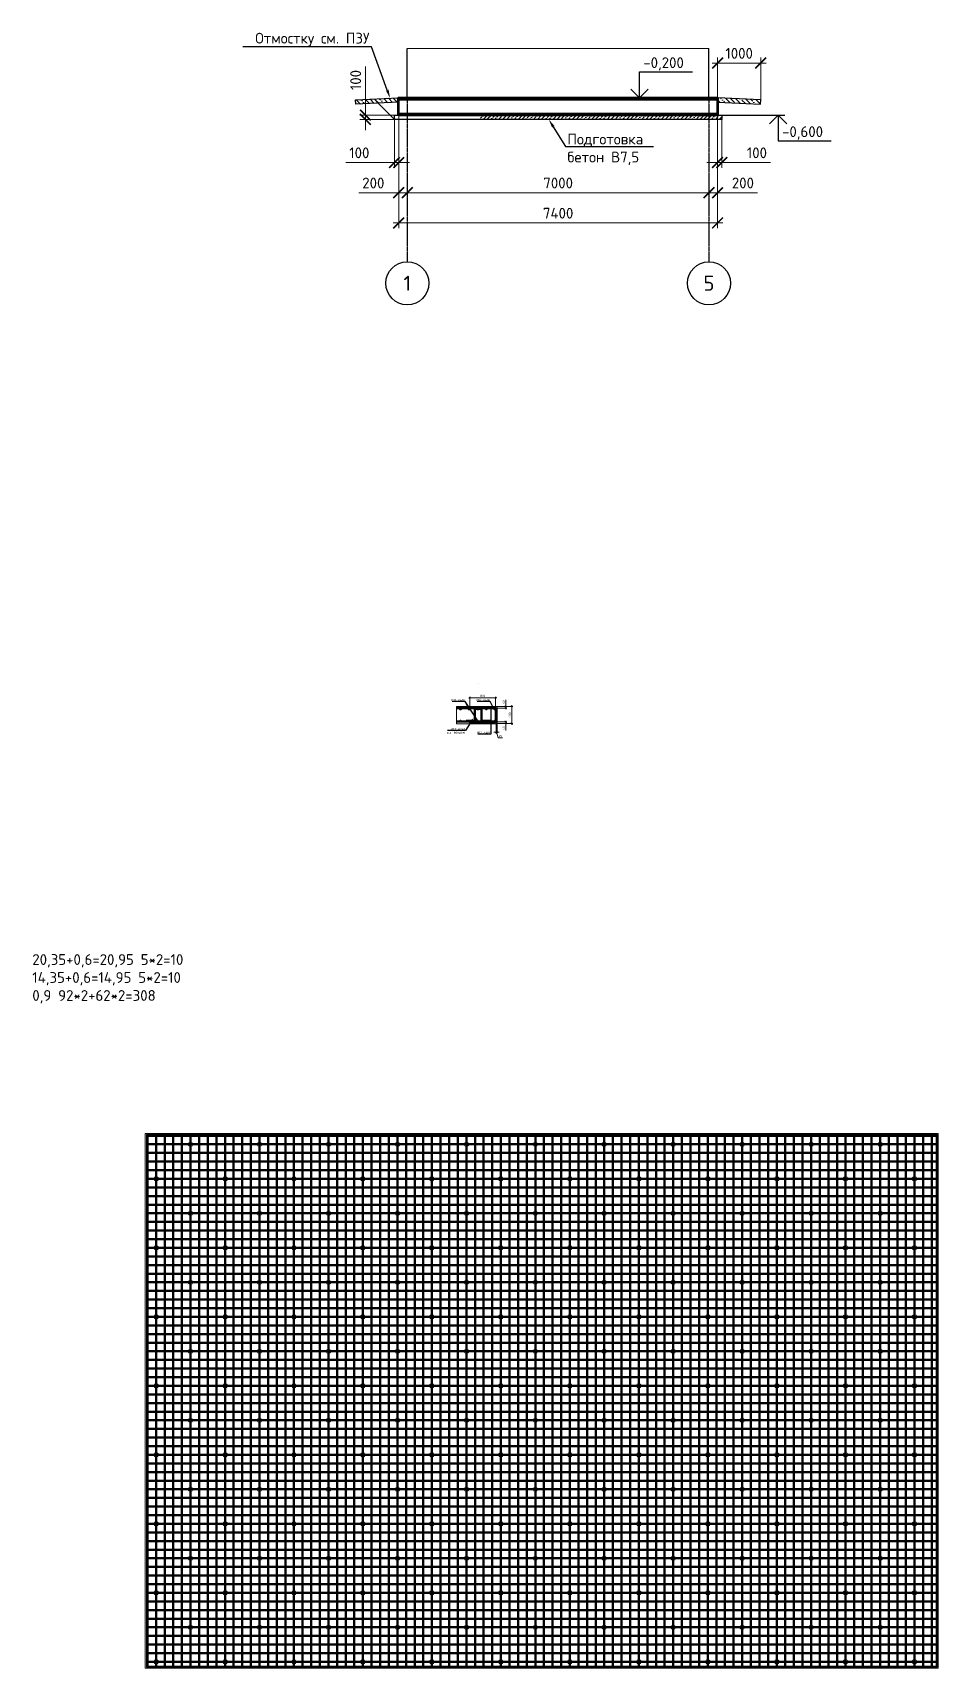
# Model space of a CAD drawing. Header units: millimetres. Extents: x 5081202 to 5184016, y -1127120 to -1055105.
# Drawn here: x 5137953 to 5158966, y -1126120 to -1088193 of the extents above; entities that cross this region are included whole.
import ezdxf
from ezdxf import colors
from ezdxf.entities.mleader import LeaderData, LeaderLine
from ezdxf.enums import TextEntityAlignment as Align
from ezdxf.math import Vec2, Vec3

# ---------------------------------------------------------------- set-up
doc = ezdxf.new("R2010")
doc.units = ezdxf.units.MM
doc.linetypes.add('ГОСТ 2.303 5', pattern=[24, 20, -1.5, 1, -1.5])
doc.layers.get('Defpoints').update_dxf_attribs({"color": 3})
for name, color, linetype, lineweight in [('арматура', 7, 'Continuous', 50), ('АРМАТУРА2', 7, 'Continuous', 40), ('второстепенные', 7, 'Continuous', 25), ('металл', 7, 'Continuous', 40), ('СПДС_ВЫНОСКИ', 7, 'Continuous', 18), ('СПДС_РАЗМЕРЫ', 7, 'Continuous', 18), ('СПДС_СИМВОЛЫ', 7, 'Continuous', 25), ('текст', 7, 'Continuous', 20), ('тонкая', 7, 'Continuous', 20), ('Фундамент', 7, 'Continuous', 53), ('штриховка', 7, 'Continuous', 9)]:
    doc.layers.add(name, color=color, linetype=linetype, lineweight=lineweight)
doc.layers.add('помощь', color=1, linetype='Continuous', lineweight=0, plot=False)
doc.layers.add('СПДС_Оси', color=7, linetype='ГОСТ 2.303 5')
doc.styles.add('ISOCPEUR', font='isocpeur.ttf')
doc.styles.add('ВНИПИТЕКСТ', font='isocpeui.ttf')
doc.styles.add('ГОСТ 2.304', font='isocpeur.ttf')
doc.dimstyles.new('СПДС$0', dxfattribs={"dimscale": 100, "dimtxt": 2.5, "dimasz": 2.5, "dimexe": 1.25, "dimexo": 0.004, "dimgap": 1, "dimtad": 1, "dimdec": 0, "dimtxsty": 'ВНИПИТЕКСТ', "dimblk": 'ARCHTICK', "dimcen": 0, "dimdle": 1.25, "dimclrd": 256, "dimclre": 256, "dimclrt": 256, "dimadec": 0, "dimazin": 2, "dimtfac": 1, "dimtdec": 0, "dimtmove": 1, "dimatfit": 3, "dimldrblk": 'NONE', "dimfxl": 1, "dimlwd": -1, "dimlwe": -1, "dimarcsym": 0})

# ---------------------------------------------------------------- blocks, each defined once
blk = doc.blocks.new('_ArchTick')
at = {"color": 0, "linetype": 'ByBlock', "const_width": 0.15}
blk.add_lwpolyline([(-0.5, -0.5), (0.5, 0.5)], dxfattribs=at)
blk = doc.blocks.new('*D18')
at = {"layer": 'Defpoints', "color": 0, "linetype": 'Continuous', "ltscale": 0.166667, "transparency": 16777216}
for p in [(5146645, -1091640), (5146645, -1091903), (5153645, -1091640)]:
    blk.add_point(p, dxfattribs=at)
at = {"layer": 'СПДС_РАЗМЕРЫ', "linetype": 'Continuous', "ltscale": 0.166667, "transparency": 16777216}
for p, q in [((5153770, -1091903), (5146520, -1091903)), ((5146645, -1091641), (5146645, -1092028)), ((5153645, -1091641), (5153645, -1092028))]:
    blk.add_line(p, q, dxfattribs=at)
at = {"layer": 'СПДС_РАЗМЕРЫ', "linetype": 'Continuous', "ltscale": 0.166667, "transparency": 16777216, "xscale": 250, "yscale": 250, "zscale": 250, "rotation": 180}
blk.add_blockref('_ArchTick', (5146645, -1091903), dxfattribs=at)
at = {"layer": 'СПДС_РАЗМЕРЫ', "linetype": 'Continuous', "ltscale": 0.166667, "transparency": 16777216, "xscale": 250, "yscale": 250, "zscale": 250}
blk.add_blockref('_ArchTick', (5153645, -1091903), dxfattribs=at)
at = {"layer": 'СПДС_РАЗМЕРЫ', "linetype": 'Continuous', "ltscale": 0.166667, "transparency": 16777216, "insert": (5150145, -1091678), "char_height": 250, "attachment_point": 5, "style": 'ГОСТ 2.304'}
blk.add_mtext('7000', dxfattribs=at)
blk = doc.blocks.new('_NONE')
blk = doc.blocks.new('*D19')
at = {"layer": 'Defpoints', "color": 0, "linetype": 'Continuous', "ltscale": 0.166667, "transparency": 16777216}
for p in [(5146445, -1090103), (5153845, -1090103), (5153845, -1092603)]:
    blk.add_point(p, dxfattribs=at)
at = {"layer": 'СПДС_РАЗМЕРЫ', "linetype": 'Continuous', "ltscale": 0.166667, "transparency": 16777216}
for p, q in [((5146445, -1090103), (5146445, -1092728)), ((5153845, -1090103), (5153845, -1092728)), ((5146320, -1092603), (5153970, -1092603))]:
    blk.add_line(p, q, dxfattribs=at)
at = {"layer": 'СПДС_РАЗМЕРЫ', "linetype": 'Continuous', "ltscale": 0.166667, "transparency": 16777216, "xscale": 250, "yscale": 250, "zscale": 250, "rotation": 180}
blk.add_blockref('_ArchTick', (5146445, -1092603), dxfattribs=at)
at = {"layer": 'СПДС_РАЗМЕРЫ', "linetype": 'Continuous', "ltscale": 0.166667, "transparency": 16777216, "xscale": 250, "yscale": 250, "zscale": 250}
blk.add_blockref('_ArchTick', (5153845, -1092603), dxfattribs=at)
at = {"layer": 'СПДС_РАЗМЕРЫ', "linetype": 'Continuous', "ltscale": 0.166667, "transparency": 16777216, "insert": (5150145, -1092378), "char_height": 250, "attachment_point": 5, "style": 'ГОСТ 2.304'}
blk.add_mtext('7400', dxfattribs=at)
blk = doc.blocks.new('*D17')
at = {"layer": 'Defpoints', "color": 0, "linetype": 'Continuous', "ltscale": 0.166667, "transparency": 16777216}
for p in [(5145672, -1090203), (5146345, -1090103), (5146345, -1090203)]:
    blk.add_point(p, dxfattribs=at)
at = {"layer": 'СПДС_РАЗМЕРЫ', "linetype": 'Continuous', "ltscale": 0.166667, "transparency": 16777216}
for p, q in [((5145672, -1090103), (5145672, -1088978)), ((5146344, -1090103), (5145547, -1090103)), ((5146344, -1090203), (5145547, -1090203)), ((5145672, -1090203), (5145672, -1090103)), ((5145672, -1090203), (5145672, -1090453))]:
    blk.add_line(p, q, dxfattribs=at)
at = {"layer": 'СПДС_РАЗМЕРЫ', "linetype": 'Continuous', "ltscale": 0.166667, "transparency": 16777216, "xscale": 250, "yscale": 250, "zscale": 250}
for p, rotation in [((5145672, -1090103), 270), ((5145672, -1090203), 90)]:
    blk.add_blockref('_ArchTick', p, dxfattribs=dict(at, rotation=rotation))
at = {"layer": 'СПДС_РАЗМЕРЫ', "linetype": 'Continuous', "ltscale": 0.166667, "transparency": 16777216, "insert": (5145447, -1089290), "char_height": 250, "attachment_point": 5, "rotation": 90, "style": 'ГОСТ 2.304'}
blk.add_mtext('100', dxfattribs=at)
blk = doc.blocks.new('*D20')
at = {"layer": 'Defpoints', "color": 0, "linetype": 'Continuous', "ltscale": 0.166667, "transparency": 16777216}
for p in [(5146445, -1090103), (5146445, -1091903), (5146645, -1091640)]:
    blk.add_point(p, dxfattribs=at)
at = {"layer": 'СПДС_РАЗМЕРЫ', "linetype": 'Continuous', "ltscale": 0.166667, "transparency": 16777216}
for p, q in [((5146445, -1090103), (5146445, -1092028)), ((5146445, -1091903), (5145520, -1091903)), ((5146770, -1091903), (5146445, -1091903)), ((5146645, -1091641), (5146645, -1092028))]:
    blk.add_line(p, q, dxfattribs=at)
at = {"layer": 'СПДС_РАЗМЕРЫ', "linetype": 'Continuous', "ltscale": 0.166667, "transparency": 16777216, "xscale": 250, "yscale": 250, "zscale": 250, "rotation": 180}
blk.add_blockref('_ArchTick', (5146445, -1091903), dxfattribs=at)
at = {"layer": 'СПДС_РАЗМЕРЫ', "linetype": 'Continuous', "ltscale": 0.166667, "transparency": 16777216, "xscale": 250, "yscale": 250, "zscale": 250}
blk.add_blockref('_ArchTick', (5146645, -1091903), dxfattribs=at)
at = {"layer": 'СПДС_РАЗМЕРЫ', "linetype": 'Continuous', "ltscale": 0.166667, "transparency": 16777216, "insert": (5145857, -1091678), "char_height": 250, "attachment_point": 5, "style": 'ГОСТ 2.304'}
blk.add_mtext('200', dxfattribs=at)
blk = doc.blocks.new('*D21')
at = {"layer": 'Defpoints', "color": 0, "linetype": 'Continuous', "ltscale": 0.166667, "transparency": 16777216}
for p in [(5153845, -1090103), (5153645, -1091640), (5153845, -1091903)]:
    blk.add_point(p, dxfattribs=at)
at = {"layer": 'СПДС_РАЗМЕРЫ', "linetype": 'Continuous', "ltscale": 0.166667, "transparency": 16777216}
for p, q in [((5153845, -1090103), (5153845, -1092028)), ((5153520, -1091903), (5153845, -1091903)), ((5153645, -1091641), (5153645, -1092028)), ((5153845, -1091903), (5154770, -1091903))]:
    blk.add_line(p, q, dxfattribs=at)
at = {"layer": 'СПДС_РАЗМЕРЫ', "linetype": 'Continuous', "ltscale": 0.166667, "transparency": 16777216, "xscale": 250, "yscale": 250, "zscale": 250, "rotation": 180}
blk.add_blockref('_ArchTick', (5153645, -1091903), dxfattribs=at)
at = {"layer": 'СПДС_РАЗМЕРЫ', "linetype": 'Continuous', "ltscale": 0.166667, "transparency": 16777216, "xscale": 250, "yscale": 250, "zscale": 250}
blk.add_blockref('_ArchTick', (5153845, -1091903), dxfattribs=at)
at = {"layer": 'СПДС_РАЗМЕРЫ', "linetype": 'Continuous', "ltscale": 0.166667, "transparency": 16777216, "insert": (5154432, -1091678), "char_height": 250, "attachment_point": 5, "style": 'ГОСТ 2.304'}
blk.add_mtext('200', dxfattribs=at)
blk = doc.blocks.new('*D22')
at = {"layer": 'Defpoints', "color": 0, "linetype": 'Continuous', "ltscale": 0.166667, "transparency": 16777216}
for p in [(5146345, -1090203), (5146445, -1090103), (5146345, -1091203)]:
    blk.add_point(p, dxfattribs=at)
at = {"layer": 'СПДС_РАЗМЕРЫ', "linetype": 'Continuous', "ltscale": 0.166667, "transparency": 16777216}
for p, q in [((5146345, -1090203), (5146345, -1091328)), ((5146445, -1090103), (5146445, -1091328)), ((5146345, -1091203), (5145220, -1091203)), ((5146445, -1091203), (5146345, -1091203)), ((5146445, -1091203), (5146695, -1091203))]:
    blk.add_line(p, q, dxfattribs=at)
at = {"layer": 'СПДС_РАЗМЕРЫ', "linetype": 'Continuous', "ltscale": 0.166667, "transparency": 16777216, "xscale": 250, "yscale": 250, "zscale": 250}
blk.add_blockref('_ArchTick', (5146345, -1091203), dxfattribs=at)
at = {"layer": 'СПДС_РАЗМЕРЫ', "linetype": 'Continuous', "ltscale": 0.166667, "transparency": 16777216, "xscale": 250, "yscale": 250, "zscale": 250, "rotation": 180}
blk.add_blockref('_ArchTick', (5146445, -1091203), dxfattribs=at)
at = {"layer": 'СПДС_РАЗМЕРЫ', "linetype": 'Continuous', "ltscale": 0.166667, "transparency": 16777216, "insert": (5145532, -1090978), "char_height": 250, "attachment_point": 5, "style": 'ГОСТ 2.304'}
blk.add_mtext('100', dxfattribs=at)
blk = doc.blocks.new('*D23')
at = {"layer": 'Defpoints', "color": 0, "linetype": 'Continuous', "ltscale": 0.166667, "transparency": 16777216}
for p in [(5153845, -1090103), (5153945, -1090203), (5153945, -1091203)]:
    blk.add_point(p, dxfattribs=at)
at = {"layer": 'СПДС_РАЗМЕРЫ', "linetype": 'Continuous', "ltscale": 0.166667, "transparency": 16777216}
for p, q in [((5153845, -1090103), (5153845, -1091328)), ((5153945, -1090203), (5153945, -1091328)), ((5153845, -1091203), (5153595, -1091203)), ((5153845, -1091203), (5153945, -1091203)), ((5153945, -1091203), (5155070, -1091203))]:
    blk.add_line(p, q, dxfattribs=at)
at = {"layer": 'СПДС_РАЗМЕРЫ', "linetype": 'Continuous', "ltscale": 0.166667, "transparency": 16777216, "xscale": 250, "yscale": 250, "zscale": 250}
blk.add_blockref('_ArchTick', (5153845, -1091203), dxfattribs=at)
at = {"layer": 'СПДС_РАЗМЕРЫ', "linetype": 'Continuous', "ltscale": 0.166667, "transparency": 16777216, "xscale": 250, "yscale": 250, "zscale": 250, "rotation": 180}
blk.add_blockref('_ArchTick', (5153945, -1091203), dxfattribs=at)
at = {"layer": 'СПДС_РАЗМЕРЫ', "linetype": 'Continuous', "ltscale": 0.166667, "transparency": 16777216, "insert": (5154757, -1090978), "char_height": 250, "attachment_point": 5, "style": 'ГОСТ 2.304'}
blk.add_mtext('100', dxfattribs=at)
blk = doc.blocks.new('*D24')
at = {"layer": 'Defpoints', "color": 0, "linetype": 'Continuous', "ltscale": 0.083333, "transparency": 16777216}
for p in [(5148729, -1103815), (5148729, -1104215), (5149069, -1104215)]:
    blk.add_point(p, dxfattribs=at)
at = {"layer": 'СПДС_РАЗМЕРЫ', "linetype": 'Continuous', "ltscale": 0.083333, "transparency": 16777216}
for p, q in [((5148729, -1103815), (5149094, -1103815)), ((5149069, -1103790), (5149069, -1104240)), ((5148729, -1104215), (5149094, -1104215))]:
    blk.add_line(p, q, dxfattribs=at)
at = {"layer": 'СПДС_РАЗМЕРЫ', "linetype": 'Continuous', "ltscale": 0.083333, "transparency": 16777216, "xscale": 50, "yscale": 50, "zscale": 50}
for p, rotation in [((5149069, -1103815), 90), ((5149069, -1104215), 270)]:
    blk.add_blockref('_ArchTick', p, dxfattribs=dict(at, rotation=rotation))
at = {"layer": 'СПДС_РАЗМЕРЫ', "linetype": 'Continuous', "ltscale": 0.083333, "transparency": 16777216, "insert": (5149024, -1104015), "char_height": 50, "attachment_point": 5, "rotation": 90, "style": 'ГОСТ 2.304'}
blk.add_mtext('400', dxfattribs=at)
blk = doc.blocks.new('*D25')
at = {"layer": 'Defpoints', "color": 0, "ltscale": 0.083333, "transparency": 16777216}
for p in [(5148695, -1103615), (5148095, -1103845), (5148695, -1103871)]:
    blk.add_point(p, dxfattribs=at)
at = {"layer": 'СПДС_РАЗМЕРЫ', "ltscale": 0.083333, "transparency": 16777216}
for p, q in [((5148070, -1103615), (5148720, -1103615)), ((5148095, -1103845), (5148095, -1103590)), ((5148695, -1103871), (5148695, -1103590))]:
    blk.add_line(p, q, dxfattribs=at)
at = {"layer": 'СПДС_РАЗМЕРЫ', "ltscale": 0.083333, "transparency": 16777216, "xscale": 50, "yscale": 50, "zscale": 50, "rotation": 180}
blk.add_blockref('_ArchTick', (5148095, -1103615), dxfattribs=at)
at = {"layer": 'СПДС_РАЗМЕРЫ', "ltscale": 0.083333, "transparency": 16777216, "xscale": 50, "yscale": 50, "zscale": 50}
blk.add_blockref('_ArchTick', (5148695, -1103615), dxfattribs=at)
at = {"layer": 'СПДС_РАЗМЕРЫ', "ltscale": 0.083333, "transparency": 16777216, "insert": (5148395, -1103570), "char_height": 50, "attachment_point": 5, "style": 'ГОСТ 2.304'}
blk.add_mtext('800', dxfattribs=at)
blk = doc.blocks.new('*D26')
at = {"layer": 'Defpoints', "color": 0, "ltscale": 0.083333, "transparency": 16777216}
for p in [(5148704, -1104175), (5148729, -1104215), (5148729, -1104415)]:
    blk.add_point(p, dxfattribs=at)
at = {"layer": 'СПДС_РАЗМЕРЫ', "ltscale": 0.083333, "transparency": 16777216}
for p, q in [((5148704, -1104415), (5148654, -1104415)), ((5148704, -1104175), (5148704, -1104440)), ((5148704, -1104415), (5148729, -1104415)), ((5148704, -1104415), (5148729, -1104415)), ((5148717, -1104415), (5148756, -1104545)), ((5148729, -1104215), (5148729, -1104440)), ((5148729, -1104415), (5148779, -1104415)), ((5148756, -1104545), (5148856, -1104545))]:
    blk.add_line(p, q, dxfattribs=at)
at = {"layer": 'СПДС_РАЗМЕРЫ', "ltscale": 0.083333, "transparency": 16777216, "xscale": 50, "yscale": 50, "zscale": 50}
blk.add_blockref('_ArchTick', (5148704, -1104415), dxfattribs=at)
at = {"layer": 'СПДС_РАЗМЕРЫ', "ltscale": 0.083333, "transparency": 16777216, "xscale": 50, "yscale": 50, "zscale": 50, "rotation": 180}
blk.add_blockref('_ArchTick', (5148729, -1104415), dxfattribs=at)
at = {"layer": 'СПДС_РАЗМЕРЫ', "ltscale": 0.083333, "transparency": 16777216, "insert": (5148806, -1104500), "char_height": 50, "attachment_point": 5, "style": 'ГОСТ 2.304'}
blk.add_mtext('25', dxfattribs=at)
blk = doc.blocks.new('*D27')
at = {"layer": 'Defpoints', "color": 0, "ltscale": 0.083333, "transparency": 16777216}
for p in [(5148704, -1103855), (5148729, -1103815), (5148929, -1103815)]:
    blk.add_point(p, dxfattribs=at)
at = {"layer": 'СПДС_РАЗМЕРЫ', "ltscale": 0.083333, "transparency": 16777216}
for p, q in [((5148929, -1103815), (5148929, -1103660)), ((5148704, -1103855), (5148954, -1103855)), ((5148729, -1103815), (5148954, -1103815)), ((5148929, -1103880), (5148929, -1103815))]:
    blk.add_line(p, q, dxfattribs=at)
at = {"layer": 'СПДС_РАЗМЕРЫ', "ltscale": 0.083333, "transparency": 16777216, "xscale": 50, "yscale": 50, "zscale": 50}
for p, rotation in [((5148929, -1103815), 90), ((5148929, -1103855), 270)]:
    blk.add_blockref('_ArchTick', p, dxfattribs=dict(at, rotation=rotation))
at = {"layer": 'СПДС_РАЗМЕРЫ', "ltscale": 0.083333, "transparency": 16777216, "insert": (5148884, -1103713), "char_height": 50, "attachment_point": 5, "rotation": 90, "style": 'ГОСТ 2.304'}
blk.add_mtext('40', dxfattribs=at)
blk = doc.blocks.new('*D28')
at = {"layer": 'Defpoints', "color": 0, "ltscale": 0.083333, "transparency": 16777216}
for p in [(5148704, -1104175), (5148729, -1104215), (5148929, -1104215)]:
    blk.add_point(p, dxfattribs=at)
at = {"layer": 'СПДС_РАЗМЕРЫ', "ltscale": 0.083333, "transparency": 16777216}
for p, q in [((5148704, -1104175), (5148954, -1104175)), ((5148729, -1104215), (5148954, -1104215)), ((5148929, -1104150), (5148929, -1104215)), ((5148929, -1104215), (5148929, -1104370))]:
    blk.add_line(p, q, dxfattribs=at)
at = {"layer": 'СПДС_РАЗМЕРЫ', "ltscale": 0.083333, "transparency": 16777216, "xscale": 50, "yscale": 50, "zscale": 50}
for p, rotation in [((5148929, -1104175), 90), ((5148929, -1104215), 270)]:
    blk.add_blockref('_ArchTick', p, dxfattribs=dict(at, rotation=rotation))
at = {"layer": 'СПДС_РАЗМЕРЫ', "ltscale": 0.083333, "transparency": 16777216, "insert": (5148884, -1104318), "char_height": 50, "attachment_point": 5, "rotation": 90, "style": 'ГОСТ 2.304'}
blk.add_mtext('40', dxfattribs=at)
blk = doc.blocks.new('*U37')
at = {"layer": 'арматура', "ltscale": 50}
blk.add_lwpolyline([(-9175, 0), (9175, 0)], dxfattribs=at)
blk = doc.blocks.new('*U38')
at = {"layer": 'СПДС_РАЗМЕРЫ', "color": 0, "linetype": 'ByBlock', "lineweight": -2, "transparency": 16777216}
for p in [(0, 0), (0, -200), (0, -400), (0, -600), (0, -800), (0, -1000), (0, -1200), (0, -1400), (0, -1600), (0, -1800), (0, -2000), (0, -2200), (0, -2400), (0, -2600), (0, -2800), (0, -3000), (0, -3200), (0, -3400), (0, -3600), (0, -3800), (0, -4000), (0, -4200), (0, -4400), (0, -4600), (0, -4800), (0, -5000), (0, -5200), (0, -5400), (0, -5600), (0, -5800), (0, -6000), (0, -6200), (0, -6400), (0, -6600), (0, -6800), (0, -7000), (0, -7200), (0, -7400), (0, -7600), (0, -7800), (0, -8000), (0, -8200), (0, -8400), (0, -8600), (0, -8800), (0, -9000), (0, -9200), (0, -9400), (0, -9600), (0, -9800), (0, -10000), (0, -10200), (0, -10400), (0, -10600), (0, -10800), (0, -11000), (0, -11200), (0, -11400), (0, -11600), (0, -11800), (0, -12000), (0, -12200)]:
    blk.add_blockref('*U37', p, dxfattribs=at)
blk = doc.blocks.new('*U39')
at = {"layer": 'арматура'}
blk.add_lwpolyline([(0, -6175), (0, 6175)], dxfattribs=at)
blk = doc.blocks.new('*U40')
at = {"layer": 'СПДС_РАЗМЕРЫ', "color": 0, "linetype": 'ByBlock', "lineweight": -2, "transparency": 16777216}
for p in [(0, 0), (200, 0), (400, 0), (600, 0), (800, 0), (1000, 0), (1200, 0), (1400, 0), (1600, 0), (1800, 0), (2000, 0), (2200, 0), (2400, 0), (2600, 0), (2800, 0), (3000, 0), (3200, 0), (3400, 0), (3600, 0), (3800, 0), (4000, 0), (4200, 0), (4400, 0), (4600, 0), (4800, 0), (5000, 0), (5200, 0), (5400, 0), (5600, 0), (5800, 0), (6000, 0), (6200, 0), (6400, 0), (6600, 0), (6800, 0), (7000, 0), (7200, 0), (7400, 0), (7600, 0), (7800, 0), (8000, 0), (8200, 0), (8400, 0), (8600, 0), (8800, 0), (9000, 0), (9200, 0), (9400, 0), (9600, 0), (9800, 0), (10000, 0), (10200, 0), (10400, 0), (10600, 0), (10800, 0), (11000, 0), (11200, 0), (11400, 0), (11600, 0), (11800, 0), (12000, 0), (12200, 0), (12400, 0), (12600, 0), (12800, 0), (13000, 0), (13200, 0), (13400, 0), (13600, 0), (13800, 0), (14000, 0), (14200, 0), (14400, 0), (14600, 0), (14800, 0), (15000, 0), (15200, 0), (15400, 0), (15600, 0), (15800, 0), (16000, 0), (16200, 0), (16400, 0), (16600, 0), (16800, 0), (17000, 0), (17200, 0), (17400, 0), (17600, 0), (17800, 0), (18000, 0), (18200, 0)]:
    blk.add_blockref('*U39', p, dxfattribs=at)
blk = doc.blocks.new('*U41')
at = {"layer": 'СПДС_РАЗМЕРЫ', "ltscale": 50}
blk.add_circle((0, 0), 50, dxfattribs=at)
blk = doc.blocks.new('*U42')
at = {"layer": 'СПДС_РАЗМЕРЫ', "color": 0, "linetype": 'ByBlock', "lineweight": -2, "transparency": 16777216}
for p in [(0, 11200), (1600, 11200), (3200, 11200), (4800, 11200), (6400, 11200), (8000, 11200), (9600, 11200), (11200, 11200), (12800, 11200), (14400, 11200), (16000, 11200), (17600, 11200), (0, 9600), (1600, 9600), (3200, 9600), (4800, 9600), (6400, 9600), (8000, 9600), (9600, 9600), (11200, 9600), (12800, 9600), (14400, 9600), (16000, 9600), (17600, 9600), (0, 8000), (1600, 8000), (3200, 8000), (4800, 8000), (6400, 8000), (8000, 8000), (9600, 8000), (11200, 8000), (12800, 8000), (14400, 8000), (16000, 8000), (17600, 8000), (0, 6400), (1600, 6400), (3200, 6400), (4800, 6400), (6400, 6400), (8000, 6400), (9600, 6400), (11200, 6400), (12800, 6400), (14400, 6400), (16000, 6400), (17600, 6400), (0, 4800), (1600, 4800), (3200, 4800), (4800, 4800), (6400, 4800), (8000, 4800), (9600, 4800), (11200, 4800), (12800, 4800), (14400, 4800), (16000, 4800), (17600, 4800), (0, 3200), (1600, 3200), (3200, 3200), (4800, 3200), (6400, 3200), (8000, 3200), (9600, 3200), (11200, 3200), (12800, 3200), (14400, 3200), (16000, 3200), (17600, 3200), (0, 1600), (1600, 1600), (3200, 1600), (4800, 1600), (6400, 1600), (8000, 1600), (9600, 1600), (11200, 1600), (12800, 1600), (14400, 1600), (16000, 1600), (17600, 1600), (0, 0), (1600, 0), (3200, 0), (4800, 0), (6400, 0), (8000, 0), (9600, 0), (11200, 0), (12800, 0), (14400, 0), (16000, 0), (17600, 0)]:
    blk.add_blockref('*U41', p, dxfattribs=at)
blk = doc.blocks.new('*U43')
at = {"layer": 'СПДС_РАЗМЕРЫ', "ltscale": 50}
blk.add_circle((0, 0), 50, dxfattribs=at)
blk = doc.blocks.new('*U44')
at = {"layer": 'СПДС_РАЗМЕРЫ', "color": 0, "linetype": 'ByBlock', "lineweight": -2, "transparency": 16777216}
for p in [(0, 11200), (1600, 11200), (3200, 11200), (4800, 11200), (6400, 11200), (8000, 11200), (9600, 11200), (11200, 11200), (12800, 11200), (14400, 11200), (16000, 11200), (0, 9600), (1600, 9600), (3200, 9600), (4800, 9600), (6400, 9600), (8000, 9600), (9600, 9600), (11200, 9600), (12800, 9600), (14400, 9600), (16000, 9600), (0, 8000), (1600, 8000), (3200, 8000), (4800, 8000), (6400, 8000), (8000, 8000), (9600, 8000), (11200, 8000), (12800, 8000), (14400, 8000), (16000, 8000), (0, 6400), (1600, 6400), (3200, 6400), (4800, 6400), (6400, 6400), (8000, 6400), (9600, 6400), (11200, 6400), (12800, 6400), (14400, 6400), (16000, 6400), (0, 4800), (1600, 4800), (3200, 4800), (4800, 4800), (6400, 4800), (8000, 4800), (9600, 4800), (11200, 4800), (12800, 4800), (14400, 4800), (16000, 4800), (0, 3200), (1600, 3200), (3200, 3200), (4800, 3200), (6400, 3200), (8000, 3200), (9600, 3200), (11200, 3200), (12800, 3200), (14400, 3200), (16000, 3200), (0, 1600), (1600, 1600), (3200, 1600), (4800, 1600), (6400, 1600), (8000, 1600), (9600, 1600), (11200, 1600), (12800, 1600), (14400, 1600), (16000, 1600), (0, 0), (1600, 0), (3200, 0), (4800, 0), (6400, 0), (8000, 0), (9600, 0), (11200, 0), (12800, 0), (14400, 0), (16000, 0)]:
    blk.add_blockref('*U43', p, dxfattribs=at)
blk = doc.blocks.new('*D45')
at = {"layer": 'Defpoints', "color": 0, "linetype": 'Continuous', "ltscale": 0.166667, "transparency": 16777216}
for p in [(5154845, -1088896), (5153845, -1089703), (5154845, -1089753)]:
    blk.add_point(p, dxfattribs=at)
at = {"layer": 'СПДС_РАЗМЕРЫ', "linetype": 'Continuous', "ltscale": 0.166667, "transparency": 16777216}
for p, q in [((5153845, -1089702), (5153845, -1088771)), ((5154845, -1089752), (5154845, -1088771)), ((5153720, -1088896), (5154970, -1088896))]:
    blk.add_line(p, q, dxfattribs=at)
at = {"layer": 'СПДС_РАЗМЕРЫ', "linetype": 'Continuous', "ltscale": 0.166667, "transparency": 16777216, "xscale": 250, "yscale": 250, "zscale": 250, "rotation": 180}
blk.add_blockref('_ArchTick', (5153845, -1088896), dxfattribs=at)
at = {"layer": 'СПДС_РАЗМЕРЫ', "linetype": 'Continuous', "ltscale": 0.166667, "transparency": 16777216, "xscale": 250, "yscale": 250, "zscale": 250}
blk.add_blockref('_ArchTick', (5154845, -1088896), dxfattribs=at)
at = {"layer": 'СПДС_РАЗМЕРЫ', "linetype": 'Continuous', "ltscale": 0.166667, "transparency": 16777216, "insert": (5154345, -1088671), "char_height": 250, "attachment_point": 5, "style": 'ГОСТ 2.304'}
blk.add_mtext('1000', dxfattribs=at)

msp = doc.modelspace()

# ---------------------------------------------------------------- hatches: boundary and pattern name
at = {"layer": 'штриховка', "ltscale": 50}
h = msp.add_hatch(dxfattribs=at)
h.set_pattern_fill('ANSI35', color=256, scale=25, angle=90)
h.paths.add_polyline_path([(5146444.8, -1089802.8), (5145449.8, -1089852.5), (5145444.8, -1089752.6), (5146444.8, -1089702.6)])
h = msp.add_hatch(dxfattribs=at)
h.set_pattern_fill('ANSI35', color=256, scale=25, angle=90)
h.set_pattern_definition([(135, (1200, 0), (-112.2532015, -112.2532015), []), (135, (1200, 112.25), (-112.2532015, -112.2532015), [198.4375, -39.6875, 0, -39.6875])])
h.paths.add_polyline_path([(5153844.8, -1089802.8), (5154839.8, -1089852.5), (5154844.8, -1089752.6), (5153844.8, -1089702.6)])
at = {"layer": 'штриховка', "ltscale": 0.083333}
h = msp.add_hatch(dxfattribs=at)
h.set_pattern_fill('ANSI36', color=256, scale=20)
h.set_pattern_definition([(45, (2000, 0), (33.67596045, 123.4785217), [158.75, -31.75, 0, -31.75])])
h.paths.add_polyline_path([(5148344.8, -1090102.6), (5153944.8, -1090102.6), (5153944.8, -1090202.6), (5148344.8, -1090202.6)])
at = {"layer": 'штриховка', "ltscale": 100}
h = msp.add_hatch(color=256, dxfattribs=at)
h.dxf.hatch_style = 1
edge = h.paths.add_edge_path()
edge.add_arc((5147879.1, -1103877.3), 10, 90, 450)
h = msp.add_hatch(color=256, dxfattribs=at)
h.dxf.hatch_style = 1
edge = h.paths.add_edge_path()
edge.add_arc((5148079.1, -1103877.3), 10, 90, 450)
h = msp.add_hatch(color=256, dxfattribs=at)
h.dxf.hatch_style = 1
edge = h.paths.add_edge_path()
edge.add_arc((5148279.1, -1103877.3), 10, 90, 450)
h = msp.add_hatch(color=256, dxfattribs=at)
h.dxf.hatch_style = 1
edge = h.paths.add_edge_path()
edge.add_arc((5148479.1, -1103877.3), 10, 90, 450)
h = msp.add_hatch(color=256, dxfattribs=at)
h.dxf.hatch_style = 1
edge = h.paths.add_edge_path()
edge.add_arc((5148679.1, -1103877.3), 10, 90, 450)
h = msp.add_hatch(color=256, dxfattribs=at)
h.dxf.hatch_style = 1
edge = h.paths.add_edge_path()
edge.add_arc((5147879.1, -1104153.3), 10, 90, 450)
h = msp.add_hatch(color=256, dxfattribs=at)
h.dxf.hatch_style = 1
edge = h.paths.add_edge_path()
edge.add_arc((5148079.1, -1104153.3), 10, 90, 450)
h = msp.add_hatch(color=256, dxfattribs=at)
h.dxf.hatch_style = 1
edge = h.paths.add_edge_path()
edge.add_arc((5148279.1, -1104153.3), 10, 90, 450)
h = msp.add_hatch(color=256, dxfattribs=at)
h.dxf.hatch_style = 1
edge = h.paths.add_edge_path()
edge.add_arc((5148479.1, -1104153.3), 10, 90, 450)
h = msp.add_hatch(color=256, dxfattribs=at)
h.dxf.hatch_style = 1
edge = h.paths.add_edge_path()
edge.add_arc((5148679.1, -1104153.3), 10, 90, 450)

# ---------------------------------------------------------------- linework, layer by layer
at = {"linetype": 'Continuous', "ltscale": 0.166667}
for p, q in [((5146644.8, -1089702.6), (5146644.8, -1088560.7)), ((5153644.8, -1089702.6), (5153644.8, -1088560.7))]:
    msp.add_line(p, q, dxfattribs=at)
at = {"layer": 'арматура', "ltscale": 50}
msp.add_lwpolyline([(5148014.1, -1104153.3), (5148214.1, -1104153.3), (5148214.1, -1103873.3), (5148364.1, -1103873.3), (5148364.1, -1104153.3), (5148564.1, -1104153.3)], dxfattribs=at)
at = {"layer": 'АРМАТУРА2', "linetype": 'Continuous', "ltscale": 0.166667}
for p, q in [((5146469.8, -1089742.6), (5153819.8, -1089742.6)), ((5146469.8, -1090062.6), (5153819.8, -1090062.6))]:
    msp.add_line(p, q, dxfattribs=at)
at = {"layer": 'второстепенные', "ltscale": 50}
for points in [[(5146444.8, -1089802.8), (5145449.8, -1089852.5), (5145444.8, -1089752.6), (5146444.8, -1089702.6)], [(5153844.8, -1089802.8), (5154839.8, -1089852.5), (5154844.8, -1089752.6), (5153844.8, -1089702.6)], [(5146344.8, -1090102.6), (5153944.8, -1090102.6), (5153944.8, -1090202.6), (5146344.8, -1090202.6)]]:
    msp.add_lwpolyline(points, close=True, dxfattribs=at)
at = {"layer": 'металл', "ltscale": 100}
for p, q in [((5148704.1, -1103855.3), (5147787.8, -1103855.3)), ((5148704.1, -1103867.3), (5147787.8, -1103867.3)), ((5148668.6, -1103838.9), (5148094.6, -1103838.9)), ((5148094.6, -1103838.9), (5148094.6, -1103850.9)), ((5148668.6, -1103850.9), (5148094.6, -1103850.9)), ((5148688.6, -1103870.9), (5148688.6, -1104160.9)), ((5148700.6, -1103867.3), (5148700.6, -1104160.9)), ((5148704.1, -1103855.3), (5148704.1, -1103867.3)), ((5148704.1, -1104163.3), (5147787.8, -1104163.3)), ((5148704.1, -1104175.3), (5147787.8, -1104175.3)), ((5148668.6, -1104180.9), (5148094.6, -1104180.9)), ((5148094.6, -1104180.9), (5148094.6, -1104192.9)), ((5148668.6, -1104192.9), (5148094.6, -1104192.9)), ((5148704.1, -1104175.3), (5148704.1, -1104163.3))]:
    msp.add_line(p, q, dxfattribs=at)
for centre in [(5147879.1, -1103877.3), (5148079.1, -1103877.3), (5148279.1, -1103877.3), (5148479.1, -1103877.3), (5148679.1, -1103877.3), (5147879.1, -1104153.3), (5148079.1, -1104153.3), (5148279.1, -1104153.3), (5148479.1, -1104153.3), (5148679.1, -1104153.3)]:
    msp.add_circle(centre, 10, dxfattribs=at)
for centre, radius, start, end in [((5148668.6, -1103870.9), 32, 0, 90), ((5148668.6, -1103870.9), 20, 0, 90), ((5148668.6, -1104160.9), 20, 270, 0), ((5148668.6, -1104160.9), 32, 270, 0)]:
    msp.add_arc(centre, radius, start, end, dxfattribs=at)
at = {"layer": 'помощь', "ltscale": 100}
msp.add_lwpolyline([(5148094.6, -1103844.9), (5148668.6, -1103844.9, -0.4142136), (5148694.6, -1103870.9), (5148694.6, -1104160.9, -0.4142136), (5148668.6, -1104186.9), (5148094.6, -1104186.9)], format="xyb", dxfattribs=at)
at = {"layer": 'помощь', "linetype": 'Continuous', "ltscale": 0.083333}
msp.add_lwpolyline([(5158941.1, -1113744.9), (5158941.1, -1126094.9), (5140591.1, -1126094.9), (5140591.1, -1113744.9)], close=True, dxfattribs=at)
at = {"layer": 'СПДС_ВЫНОСКИ'}
for points in [[(5146644.8, -1088560.7), (5153644.8, -1088560.7)], [(5148294.1, -1103279.7), (5148300.1, -1103279.7)], [(5147787.8, -1103815.3), (5147787.8, -1104215.3)]]:
    msp.add_lwpolyline(points, dxfattribs=at)
at = {"layer": 'СПДС_Оси', "linetype": 'ГОСТ 2.303 5', "lineweight": 25, "ltscale": 0.166667}
for points in [[(5146644.8, -1089702.6), (5146644.8, -1093002.8), (5146644.8, -1093502.8)], [(5153644.8, -1089702.6), (5153644.8, -1093002.8), (5153644.8, -1093502.8)]]:
    msp.add_lwpolyline(points, dxfattribs=at)
at = {"layer": 'СПДС_Оси', "linetype": 'Continuous', "lineweight": 25, "ltscale": 0.166667}
for centre in [(5146644.8, -1094002.8), (5153644.8, -1094002.8)]:
    msp.add_circle(centre, 500, dxfattribs=at)
at = {"layer": 'СПДС_РАЗМЕРЫ', "ltscale": 50}
msp.add_line((5151964.9, -1089702.6), (5152164.9, -1089702.6), dxfattribs=at)
for points in [[(5146344.8, -1090202.6), (5145925, -1089782.8)], [(5140636.1, -1113744.9), (5140636.1, -1114344.9)], [(5158916.1, -1113744.9), (5158916.1, -1126094.9)], [(5158941.1, -1126069.9), (5140591.1, -1126069.9)]]:
    msp.add_lwpolyline(points, dxfattribs=at)
at = {"layer": 'СПДС_РАЗМЕРЫ'}
msp.add_lwpolyline([(5153844.8, -1089702.6), (5154844.8, -1089752.6)], dxfattribs=at)
at = {"layer": 'СПДС_СИМВОЛЫ', "linetype": 'Continuous', "lineweight": 25, "ltscale": 50}
for p, q in [((5152031.5, -1089702.6), (5152031.5, -1089102.6)), ((5152031.5, -1089102.6), (5153260.7, -1089102.6)), ((5153844.8, -1090102.6), (5155401.2, -1090102.6)), ((5155251.2, -1090102.6), (5155251.2, -1090702.6)), ((5155251.2, -1090702.6), (5156480.5, -1090702.6))]:
    msp.add_line(p, q, dxfattribs=at)
for points in [[(5151831.5, -1089502.6), (5152031.5, -1089702.6), (5152231.5, -1089502.6)], [(5155451.2, -1090302.6), (5155251.2, -1090102.6), (5155051.2, -1090302.6)]]:
    msp.add_lwpolyline(points, dxfattribs=at)
at = {"layer": 'тонкая', "ltscale": 100}
for p, q in [((5148729.1, -1103815.3), (5147787.8, -1103815.3)), ((5148729.1, -1103815.3), (5148729.1, -1104215.3)), ((5148729.1, -1104215.3), (5147787.8, -1104215.3))]:
    msp.add_line(p, q, dxfattribs=at)
at = {"layer": 'тонкая', "linetype": 'Continuous', "ltscale": 0.083333}
msp.add_lwpolyline([(5158966.1, -1113719.9), (5158966.1, -1126119.9), (5140566.1, -1126119.9), (5140566.1, -1113719.9)], close=True, dxfattribs=at)
at = {"layer": 'Фундамент', "linetype": 'Continuous', "ltscale": 0.166667}
msp.add_lwpolyline([(5146444.8, -1090102.6), (5146444.8, -1089702.6), (5153844.8, -1089702.6), (5153844.8, -1090102.6)], close=True, dxfattribs=at)

# ---------------------------------------------------------------- block references
at = {"layer": 'СПДС_РАЗМЕРЫ'}
for name, p in [('*U38', (5149766.1, -1113769.9)), ('*U40', (5140616.1, -1119919.9)), ('*U44', (5141616.1, -1125169.9)), ('*U42', (5140816.1, -1125969.9))]:
    msp.add_blockref(name, p, dxfattribs=at)

# ---------------------------------------------------------------- texts
at = {"layer": 'СПДС_РАЗМЕРЫ', "ltscale": 50, "insert": (5137944.2, -1109559.9), "char_height": 250, "attachment_point": 1, "style": 'ГОСТ 2.304'}
msp.add_mtext_dynamic_manual_height_columns('20,35+0,6=20,95 5*2=10\\P14,35+0,6=14,95 5*2=10\\P0,9 92*2+62*2=308', width=13363.719, gutter_width=62500, heights=[0], dxfattribs=at)
at = {"layer": 'СПДС_СИМВОЛЫ', "linetype": 'Continuous', "lineweight": 25, "ltscale": 50, "style": 'ГОСТ 2.304'}
for s, p in [('-0,200', (5152121.5, -1089012.6)), ('-0,600', (5155341.2, -1090612.6))]:
    msp.add_text(s, height=250, dxfattribs=at).set_placement(p)
at = {"layer": 'текст', "ltscale": 0.166667, "style": 'ГОСТ 2.304'}
for s, p in [('1', (5146644.8, -1094002.8)), ('5', (5153644.8, -1094002.8))]:
    msp.add_text(s, height=350, dxfattribs=at).set_placement(p, align=Align.MIDDLE_CENTER)

# ---------------------------------------------------------------- dimensions: what is measured, and where the dimension line sits
at = {"layer": 'СПДС_РАЗМЕРЫ', "linetype": 'Continuous', "ltscale": 0.166667}
for base, p1, p2, override, picture, middle in [((5154844.8, -1088896), (5153844.8, -1089702.6), (5154844.8, -1089752.6), {"dimtxsty": 'ГОСТ 2.304', "dimtmove": 0}, '*D45', (5154344.8, -1088671)), ((5146344.8, -1091202.6), (5146444.8, -1090102.6), (5146344.8, -1090202.6), {"dimtxsty": 'ГОСТ 2.304', "dimtmove": 0}, '*D22', (5145532.3, -1090977.6)), ((5146444.8, -1091902.6), (5146644.8, -1091640.4), (5146444.8, -1090102.6), {"dimtxsty": 'ГОСТ 2.304', "dimtmove": 0}, '*D20', (5145857.3, -1091677.6)), ((5153844.8, -1092602.6), (5146444.8, -1090102.6), (5153844.8, -1090102.6), {"dimtxsty": 'ГОСТ 2.304'}, '*D19', (5150144.8, -1092377.6)), ((5146644.8, -1091902.6), (5153644.8, -1091640.4), (5146644.8, -1091640.4), {"dimtxsty": 'ГОСТ 2.304'}, '*D18', (5150144.8, -1091677.6))]:
    dim = msp.add_linear_dim(base=base, p1=p1, p2=p2, dimstyle='СПДС$0', override=override, dxfattribs=at)
    dim.commit()
    dim.dimension.update_dxf_attribs({"geometry": picture, "text_midpoint": middle})
dim = msp.add_linear_dim(base=(5145671.7, -1090202.6), p1=(5146344.8, -1090102.6), p2=(5146344.8, -1090202.6), angle=90, dimstyle='СПДС$0', override={"dimtxsty": 'ГОСТ 2.304', "dimtmove": 0}, dxfattribs=at)
dim.commit()
dim.dimension.update_dxf_attribs({"geometry": '*D17', "text_midpoint": (5145671.7, -1089290.1), "dimtype": 160})
for base, p1, p2, picture, middle in [((5153844.8, -1091902.6), (5153644.8, -1091640.4), (5153844.8, -1090102.6), '*D21', (5154432.3, -1091677.6)), ((5153944.8, -1091202.6), (5153844.8, -1090102.6), (5153944.8, -1090202.6), '*D23', (5154757.3, -1090977.6))]:
    dim = msp.add_linear_dim(base=base, p1=p1, p2=p2, angle=180, dimstyle='СПДС$0', override={"dimtxsty": 'ГОСТ 2.304', "dimtmove": 0}, dxfattribs=at)
    dim.commit()
    dim.dimension.update_dxf_attribs({"geometry": picture, "text_midpoint": middle})
at = {"layer": 'СПДС_РАЗМЕРЫ', "ltscale": 0.083333}
dim = msp.add_linear_dim(base=(5148694.6, -1103615.3), p1=(5148094.6, -1103844.9), p2=(5148694.6, -1103870.9), text='800', dimstyle='СПДС$0', override={"dimscale": 20, "dimtxsty": 'ГОСТ 2.304'}, dxfattribs=at)
dim.commit()
dim.dimension.update_dxf_attribs({"geometry": '*D25', "text_midpoint": (5148394.6, -1103570.3)})
for base, p1, p2, angle, picture, middle in [((5148929.1, -1103815.3), (5148704.1, -1103855.3), (5148729.1, -1103815.3), 90, '*D27', (5148884.1, -1103712.8)), ((5148929.1, -1104215.3), (5148704.1, -1104175.3), (5148729.1, -1104215.3), 270, '*D28', (5148884.1, -1104317.8))]:
    dim = msp.add_linear_dim(base=base, p1=p1, p2=p2, angle=angle, dimstyle='СПДС$0', override={"dimscale": 20, "dimtxsty": 'ГОСТ 2.304', "dimtmove": 0}, dxfattribs=at)
    dim.commit()
    dim.dimension.update_dxf_attribs({"geometry": picture, "text_midpoint": middle})
at = {"layer": 'СПДС_РАЗМЕРЫ', "linetype": 'Continuous', "ltscale": 0.083333}
dim = msp.add_linear_dim(base=(5149069.1, -1104215.3), p1=(5148729.1, -1103815.3), p2=(5148729.1, -1104215.3), angle=90, dimstyle='СПДС$0', override={"dimscale": 20, "dimtxsty": 'ГОСТ 2.304'}, dxfattribs=at)
dim.commit()
dim.dimension.update_dxf_attribs({"geometry": '*D24', "text_midpoint": (5149024.1, -1104015.3)})
at = {"layer": 'СПДС_РАЗМЕРЫ', "ltscale": 0.083333}
dim = msp.add_linear_dim(base=(5148729.1, -1104415.3), p1=(5148704.1, -1104175.3), p2=(5148729.1, -1104215.3), dimstyle='СПДС$0', override={"dimscale": 20, "dimtxsty": 'ГОСТ 2.304'}, dxfattribs=at)
dim.commit()
dim.dimension.update_dxf_attribs({"geometry": '*D26', "text_midpoint": (5148775.6, -1104500.3)})

# ---------------------------------------------------------------- leaders
at = {"layer": 'СПДС_ВЫНОСКИ', "ltscale": 50}
ml = msp.add_multileader_mtext('Standard', dxfattribs=at)
ml.set_content('Отмостку см. ПЗУ', color=256, style='ISOCPEUR')
ml.set_leader_properties()
ml.build(insert=Vec2(0, 0))
ml.multileader.update_dxf_attribs({"text_left_attachment_type": 6, "text_right_attachment_type": 6, "dogleg_length": 0.36, "arrow_head_size": 200, "scale": 100})
ctx = ml.context
ctx.base_point, ctx.scale, ctx.char_height, ctx.arrow_head_size, ctx.landing_gap_size, ctx.plane_origin = Vec3(5142972.5, -1088519.4), 100, 250, 200, 9, Vec3(5144170.4, -1088087.2)
ctx.left_attachment, ctx.right_attachment, ctx.text_align_type = 6, 6, 2
notes = []
notes.append((ctx, [(1, (1, 1, 0), (5145814, -1088519.4), (-1, 0), 36, [(0, [(5146247.8, -1089712.5)], 0, [])])]))
ctx.mtext.insert, ctx.mtext.alignment, ctx.mtext.flow_direction = Vec3(5145769, -1088194.4), 3, 5
ml = msp.add_multileader_mtext('Standard', dxfattribs=at)
ml.set_content('Подготовка\\Pбетон В7,5', color=256, style='ISOCPEUR')
ml.set_leader_properties()
ml.build(insert=Vec2(0, 0))
ml.multileader.update_dxf_attribs({"text_left_attachment_type": 6, "text_right_attachment_type": 6, "dogleg_length": 0.36, "arrow_head_size": 200, "scale": 100})
ctx = ml.context
ctx.base_point, ctx.scale, ctx.char_height, ctx.arrow_head_size, ctx.landing_gap_size, ctx.plane_origin = Vec3(5150350.8, -1090834.9), 100, 250, 200, 9, Vec3(5147927.3, -1090402.6)
ctx.left_attachment, ctx.right_attachment = 6, 6
notes.append((ctx, [(0, (1, 1, 0), (5150314.8, -1090834.9), (1, 0), 36, [(0, [(5149927.3, -1090202.6)], 0, [])])]))
ctx.mtext.insert, ctx.mtext.flow_direction = Vec3(5150359.8, -1090534.9), 5
ml = msp.add_multileader_mtext('Standard', dxfattribs=at)
ml.set_content('%%C12 А400', color=256, style='ISOCPEUR')
ml.set_leader_properties()
ml.set_arrow_properties(name='NONE')
ml.build(insert=Vec2(0, 0))
ml.multileader.update_dxf_attribs({"text_left_attachment_type": 6, "text_right_attachment_type": 6, "dogleg_length": 0.36, "arrow_head_size": 8, "scale": 20})
ctx = ml.context
ctx.base_point, ctx.scale, ctx.char_height, ctx.arrow_head_size, ctx.landing_gap_size, ctx.plane_origin = Vec3(5147704.2, -1103700), 20, 50, 8, 0.36, Vec3(5147610.9, -1103370.1)
ctx.left_attachment, ctx.right_attachment, ctx.text_align_type = 6, 6, 2
notes.append((ctx, [(1, (1, 1, 0), (5147986.3, -1103700), (-1, 0), 1.44, [(0, [(5148079.1, -1103877.3)], 0, []), (1, [(5148279.1, -1104153.3)], 0, [])])]))
ctx.mtext.insert, ctx.mtext.alignment, ctx.mtext.flow_direction = Vec3(5147984.5, -1103640), 3, 5
ml = msp.add_multileader_mtext('Standard', dxfattribs=at)
ml.set_content('%%C12 А400', color=256, style='ISOCPEUR')
ml.set_leader_properties()
ml.set_arrow_properties(name='NONE')
ml.build(insert=Vec2(0, 0))
ml.multileader.update_dxf_attribs({"text_left_attachment_type": 6, "text_right_attachment_type": 6, "dogleg_length": 0.36, "arrow_head_size": 8, "scale": 20})
ctx = ml.context
ctx.base_point, ctx.scale, ctx.char_height, ctx.arrow_head_size, ctx.landing_gap_size, ctx.plane_origin = Vec3(5148287, -1103700), 20, 50, 8, 0.36, Vec3(5148193.7, -1103370.1)
ctx.left_attachment, ctx.right_attachment, ctx.text_align_type = 6, 6, 2
notes.append((ctx, [(1, (1, 1, 0), (5148569.2, -1103700), (-1, 0), 1.44, [(0, [(5148634.7, -1103838.9)], 0, [])])]))
ctx.mtext.insert, ctx.mtext.alignment, ctx.mtext.flow_direction = Vec3(5148567.4, -1103640), 3, 5
ml = msp.add_multileader_mtext('Standard', dxfattribs=at)
ml.set_content('%%C12 А400', color=256, style='ISOCPEUR')
ml.set_leader_properties()
ml.set_arrow_properties(name='ARCHTICK')
ml.build(insert=Vec2(0, 0))
ml.multileader.update_dxf_attribs({"text_left_attachment_type": 6, "text_right_attachment_type": 6, "dogleg_length": 0.36, "arrow_head_size": 40, "scale": 20})
ctx = ml.context
ctx.base_point, ctx.scale, ctx.char_height, ctx.arrow_head_size, ctx.landing_gap_size, ctx.plane_origin = Vec3(5148300.7, -1104457.1), 20, 50, 40, 0.36, Vec3(5148131.9, -1104027.2)
ctx.left_attachment, ctx.right_attachment, ctx.text_align_type = 6, 6, 2
notes.append((ctx, [(1, (1, 1, 0), (5148582.9, -1104457.1), (-1, 0), 1.44, [(0, [(5148582.9, -1104175.3)], 0, []), (1, [(5148582.9, -1103867.3)], 0, [])])]))
ctx.mtext.insert, ctx.mtext.alignment, ctx.mtext.flow_direction = Vec3(5148581.1, -1104397.1), 3, 5
ml = msp.add_multileader_mtext('Standard', dxfattribs=at)
ml.set_content('%%C12 А240\\Pшаг 800х800', color=256, style='ISOCPEUR')
ml.set_leader_properties()
ml.build(insert=Vec2(0, 0))
ml.multileader.update_dxf_attribs({"text_left_attachment_type": 6, "text_right_attachment_type": 6, "dogleg_length": 0.36, "arrow_head_size": 40, "scale": 20})
ctx = ml.context
ctx.base_point, ctx.scale, ctx.char_height, ctx.arrow_head_size, ctx.landing_gap_size, ctx.plane_origin = Vec3(5147603.2, -1104375.5), 20, 50, 40, 0.36, Vec3(5148464.4, -1104027.2)
ctx.left_attachment, ctx.right_attachment, ctx.text_align_type = 6, 6, 2
notes.append((ctx, [(1, (1, 1, 0), (5147996.2, -1104375.5), (-1, 0), 7.2, [(0, [(5148180.4, -1104081)], 0, [])])]))
ctx.mtext.insert, ctx.mtext.alignment, ctx.mtext.flow_direction = Vec3(5147988.6, -1104315.5), 3, 5
for ctx, leaders in notes:
    for number, flags, end, landing, length, lines in leaders:
        leader = LeaderData()
        leader.index, (leader.has_last_leader_line, leader.has_dogleg_vector, leader.attachment_direction) = number, flags
        leader.last_leader_point, leader.dogleg_vector, leader.dogleg_length = Vec3(end), Vec3(landing), length
        for number, points, colour, breaks in lines:
            line = LeaderLine()
            line.index, line.vertices, line.color, line.breaks = number, Vec3.list(points), colors.encode_raw_color(colour), breaks
            leader.lines.append(line)
        ctx.leaders.append(leader)

doc.saveas('drawing.dxf')
